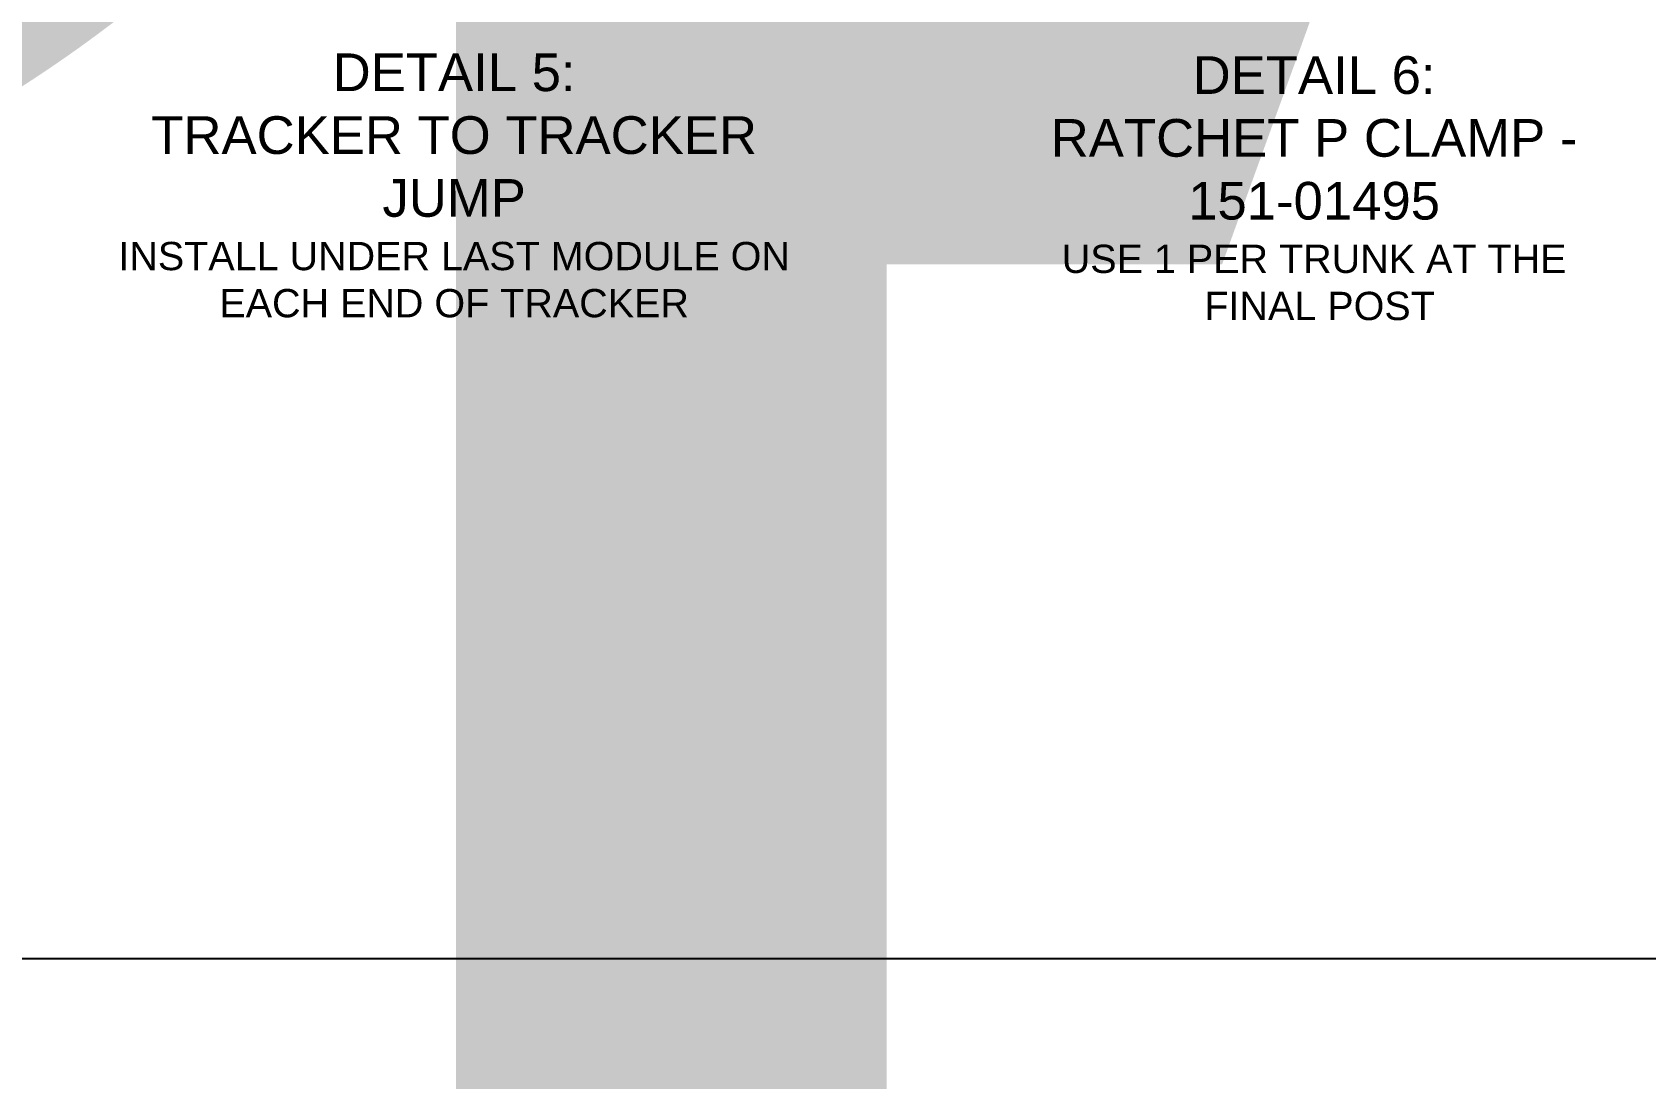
# Model space of a CAD drawing. Header units: feet. Extents: x -13743 to 68376, y -48 to 67763.
# Drawn here: x 150.3 to 193.1, y 63082 to 63109.77 of the extents above; entities that cross this region are included whole.
import ezdxf
from ezdxf.enums import TextEntityAlignment as Align

# ---------------------------------------------------------------- set-up
doc = ezdxf.new("R2018")
doc.units = ezdxf.units.FT
doc.header["$MEASUREMENT"] = 0
for name, color, linetype in [('G-ANNO-TEXT', 1, 'Continuous'), ('G-TEXT', 7, 'Continuous'), ('XREF', 7, 'Continuous')]:
    doc.layers.add(name, color=color, linetype=linetype)
doc.styles.add('NEI-A', font='arial.ttf')
doc.styles.get("Standard").update_dxf_attribs({"font": 'arial.ttf'})

# ---------------------------------------------------------------- blocks, each defined once
blk = doc.blocks.new('sub-title')
at = {"color": 153, "lineweight": 30, "flags": 106}
blk.add_attdef('SUB_TITLE', text='', height=0.1875, dxfattribs=at).set_placement((0, 0.1875), align=Align.MIDDLE_CENTER)
blk = doc.blocks.new('DETAIL_TITLE')
at = {"style": 'NEI-A', "flags": 8}
blk.add_attdef('#', text='', height=0.2, dxfattribs=at).set_placement((0.5922, -0.5109), align=Align.MIDDLE_CENTER)
at = {"lineweight": 30, "flags": 104}
blk.add_attdef('DETAIL_TITLE', text='', height=0.2, dxfattribs=at).set_placement((0.9099, -0.52514), align=Align.BOTTOM_LEFT)
at = {"style": 'NEI-A'}
for tag, p in [('SCALE:', (0.93865, -0.73792)), ('1"_=_', (1.5474, -0.73792))]:
    blk.add_attdef(tag, text='', height=0.1, dxfattribs=at).set_placement(p, align=Align.BOTTOM_LEFT)

msp = doc.modelspace()

# ---------------------------------------------------------------- block references
at = {"layer": 'G-ANNO-TEXT'}
ref = msp.add_blockref('DETAIL_TITLE', (-460.635, 63776.869), dxfattribs=dict(at, xscale=128.9267043143703, yscale=128.9267043143703, zscale=128.9267043143703))
lines = msp.add_mtext('{\\LDC BLOCK TYPE-1 (3) STRINGS (78) MODULES [580W]}', dxfattribs={"layer": '0', "insert": (-343.325, 63747.843), "char_height": 858.86809, "attachment_point": 1})
ref.add_attrib('DETAIL_TITLE', '', (-343.325, 63747.843)).embed_mtext(lines)
at = {"layer": 'G-TEXT'}
ref = msp.add_blockref('sub-title', (-222.976, 63183.228), dxfattribs=dict(at, xscale=5.485316049832718, yscale=5.485316049832718, zscale=5.485316049832718))
lines = msp.add_mtext('{\\LTYPICAL 54-MODULE SHORT TRACKER  WIRING DETAIL}', dxfattribs={"layer": 'G-ANNO-TEXT', "insert": (-193.015, 63195.724), "char_height": 92.11239, "attachment_point": 1})
ref.add_attrib('SUB_TITLE', '', (-193.015, 63195.724), dxfattribs={"flags": 104}).embed_mtext(lines)
ref = msp.add_blockref('sub-title', (115.628, 63130.883), dxfattribs=dict(at, xscale=5.485316049832718, yscale=5.485316049832718, zscale=5.485316049832718))
lines = msp.add_mtext('{\\LTYPICAL 3x90-MODULE TRACKER WIRING DETAIL}', dxfattribs={"layer": 'G-ANNO-TEXT', "insert": (129.666, 63146.108), "char_height": 92.11239, "attachment_point": 1})
ref.add_attrib('SUB_TITLE', '', (129.666, 63146.108), dxfattribs={"flags": 104}).embed_mtext(lines)

# ---------------------------------------------------------------- texts
at = {"layer": 'XREF', "char_height": 1, "attachment_point": 2, "style": 'NEI-A'}
for s, insert in [('DETAIL 5:\\PTRACKER TO TRACKER JUMP\\P{\\H0.75x;INSTALL UNDER LAST MODULE ON EACH END OF TRACKER}', (161.494, 63109.204)), ('DETAIL 6:\\PRATCHET P CLAMP - 151-01495\\P{\\H0.75x;USE 1 PER TRUNK AT THE\\P FINAL POST}', (184.304, 63109.13))]:
    msp.add_mtext_dynamic_manual_height_columns(s, width=18.77038, gutter_width=0.547, heights=[9.582], dxfattribs=dict(at, insert=insert))

doc.saveas('drawing.dxf')
